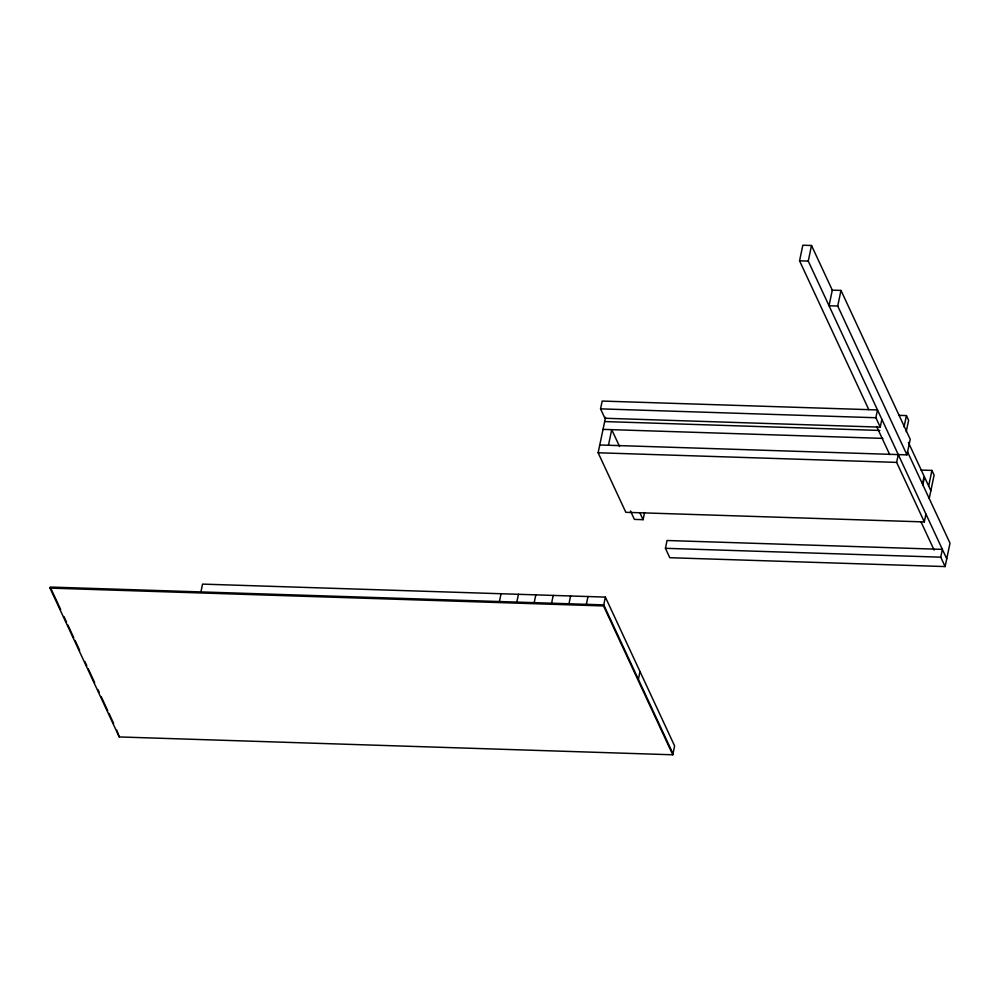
<?xml version="1.0" encoding="UTF-8"?>
<svg xmlns="http://www.w3.org/2000/svg" width="1000" height="1000" viewBox="0 0 1000 1000"><rect width="100%" height="100%" fill="white"/><g stroke="black" fill="none" stroke-linecap="round" stroke-linejoin="round"><path stroke-width="1.5" d="M200.912 591.925L202.55 584.113L605.375 597.1L674.613 745.938L672.775 754.788L119.237 736.938L50 588.1L50.213 587.062L603.75 604.9L672.987 753.737M119.237 736.938L116.85 730.288M499.412 601.538L501.05 593.737M516.812 602.1L518.438 594.3M534.2 602.663L535.825 594.862M551.587 603.225L553.212 595.425M600.55 408.862L602.188 401.062L877.5 409.938L875.875 417.738L880.25 427.137L604.925 418.263L600.55 408.862L875.875 417.738M925.962 514.125L924.338 521.925L625.837 512.312L598.138 452.775L605.55 417.312M568.975 603.787L570.6 595.975M608.462 445.25L611.725 429.65L619.562 446.5M586.362 604.338L587.987 596.538M672.775 754.788L603.538 605.938L605.375 597.1M630.475 510.962L634.388 519.388L643.088 519.675L644.562 512.575M665.425 548.312L667.05 540.5L942.362 549.375L940.738 557.175L945.113 566.575L669.8 557.712L665.425 548.312L940.738 557.175M638.375 679.325L640 671.525M868.812 409.663L799.562 260.825L802.825 245.212L811.525 245.5L832.425 290.425M946.737 558.775L808.263 261.1L811.525 245.5M837.725 306.038L840.987 290.425L832.288 290.15L829.038 305.75L837.725 306.038L906.963 454.875L599.775 444.975M880.25 427.137L881.875 419.338M924.338 521.925L896.637 462.388L898.275 454.588M904.05 426.938L906.425 415.588L898.65 415.337M906.237 431.637L908.612 420.288L906.425 415.588M906.963 454.875L910.225 439.275L840.987 290.425M922.487 484.038L924.112 476.238L908.4 442.45M922.85 484.812L924.475 477.013L930.863 490.725M928.675 486.025L931.925 470.425L921.05 470.075M929.225 498.525L934.112 475.125L931.925 470.425M945.113 566.575L950 543.175L907.425 451.662M799.562 260.825L808.263 261.1M604.663 421.562L879.837 430.438M603.025 429.375L882.875 438.387M598.138 452.775L896.637 462.388M50 588.1L603.538 605.938M876.65 426.512L889.712 454.588M921.062 521.987L934.125 550.075M639.825 512.65L643.088 519.675M50.875 588.462L60.663 609.525M63.938 616.55L66.55 622.163M67.85 624.975L73.737 637.612M75.037 640.425L79.612 650.25M84.838 661.488L86.8 665.7M88.1 668.5L94.637 682.55M97.9 689.562L99.213 692.375M101.163 696.587L107.7 710.625M109 713.438L113.575 723.263"/></g></svg>
